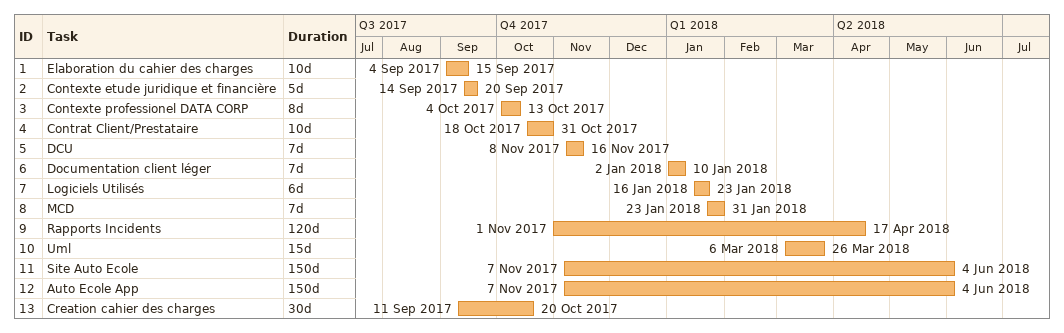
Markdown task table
| ID | Task | Duration | Start | Finish |
|---|---|---|---|---|
| 1 | Elaboration du cahier des charges | 10d | 2017-09-04 | 2017-09-15 |
| 2 | Contexte etude juridique et financière | 5d | 2017-09-14 | 2017-09-20 |
| 3 | Contexte professionel DATA CORP | 8d | 2017-10-04 | 2017-10-13 |
| 4 | Contrat Client/Prestataire | 10d | 2017-10-18 | 2017-10-31 |
| 5 | DCU | 7d | 2017-11-08 | 2017-11-16 |
| 6 | Documentation client léger | 7d | 2018-01-02 | 2018-01-10 |
| 7 | Logiciels Utilisés | 6d | 2018-01-16 | 2018-01-23 |
| 8 | MCD | 7d | 2018-01-23 | 2018-01-31 |
| 9 | Rapports Incidents | 120d | 2017-11-01 | 2018-04-17 |
| 10 | Uml | 15d | 2018-03-06 | 2018-03-26 |
| 11 | Site Auto Ecole | 150d | 2017-11-07 | 2018-06-04 |
| 12 | Auto Ecole App | 150d | 2017-11-07 | 2018-06-04 |
| 13 | Creation cahier des charges | 30d | 2017-09-11 | 2017-10-20 |
